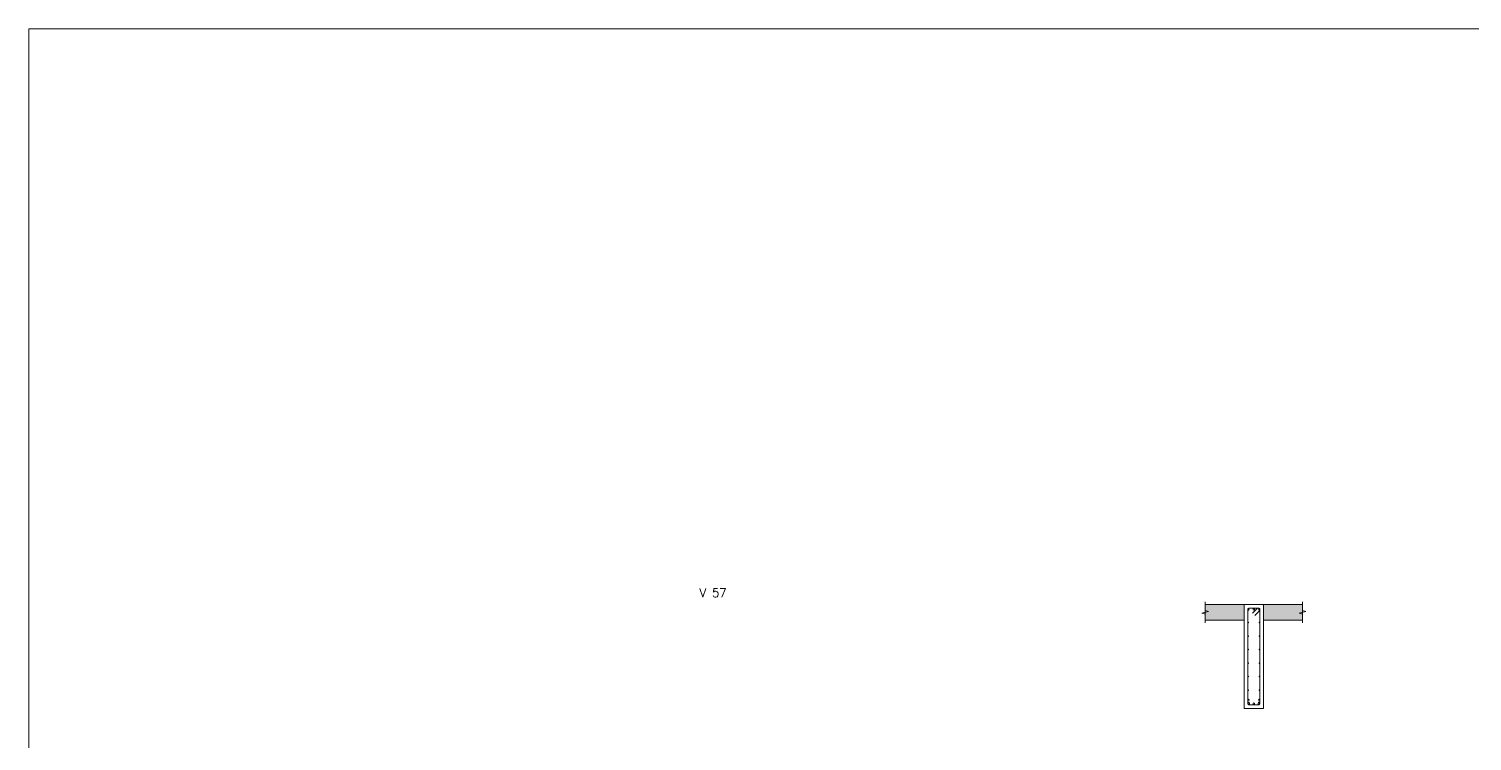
# Model space of a CAD drawing. Header units: millimetres. Extents: x 0 to 119, y 0 to 84.
# Drawn here: x 0 to 22.25, y 73.02 to 84 of the extents above; entities that cross this region are included whole.
import ezdxf
from ezdxf.enums import TextEntityAlignment as Align

# ---------------------------------------------------------------- set-up
doc = ezdxf.new("R2010")
doc.units = ezdxf.units.MM
for name, color, linetype, lineweight in [('ARM_LONGITUDINAL_Ø12_5', 51, 'Continuous', 9), ('ARM_LONGITUDINAL_Ø5', 151, 'Continuous', 9), ('ARM_LONGITUDINAL_Ø6_3', 32, 'Continuous', 9), ('ARM_LONGITUDINAL_Ø8', 32, 'Continuous', 9), ('ARM_TRANSVERSAL_Ø5', 151, 'Continuous', 9), ('ELE_REF_NOME_PORTICO', 3, 'Continuous', 9), ('QUAD_BORDA', 1, 'Continuous', 20), ('QUAD_LIMITES', 2, 'Continuous', 0), ('SEC_CONT_LAJES_CORTE', 8, 'Continuous', 9), ('SEC_CONT_VIG_CONCRETO_CORTE', 2, 'Continuous', 9)]:
    doc.layers.add(name, color=color, linetype=linetype, lineweight=lineweight)
doc.styles.add('CYPETXT', font='', dxfattribs={"height": 0.2})
doc.styles.get('CYPETXT').set_extended_font_data('romans')

msp = doc.modelspace()

# ---------------------------------------------------------------- hatches: boundary and pattern name
at = {"layer": 'SEC_CONT_LAJES_CORTE', "true_color": 0xdad7d3}
for points in [[(18.133, 75.129), (18.733, 75.129), (18.733, 74.889), (18.133, 74.889)], [(19.633, 75.129), (19.033, 75.129), (19.033, 74.889), (19.633, 74.889)]]:
    msp.add_hatch(color=254, dxfattribs=at).paths.add_polyline_path(points, flags=0)

# ---------------------------------------------------------------- linework, layer by layer
at = {"layer": 'ARM_LONGITUDINAL_Ø12_5'}
for centre in [(18.883, 75.057), (18.806, 73.602), (18.883, 73.602), (18.961, 73.602)]:
    msp.add_circle(centre, 0.0125, dxfattribs=at)
at = {"layer": 'ARM_LONGITUDINAL_Ø5'}
for centre in [(18.801, 75.048), (18.965, 75.048), (18.798, 74.853), (18.968, 74.853), (18.798, 74.644), (18.968, 74.644), (18.798, 74.436), (18.968, 74.436), (18.798, 74.227), (18.968, 74.227), (18.798, 74.019), (18.968, 74.019), (18.798, 73.81), (18.968, 73.81)]:
    msp.add_circle(centre, 0.005, dxfattribs=at)
at = {"layer": 'ARM_LONGITUDINAL_Ø6_3'}
for centre in [(18.806, 73.621), (18.961, 73.621)]:
    msp.add_circle(centre, 0.0063, dxfattribs=at)
at = {"layer": 'ARM_LONGITUDINAL_Ø8'}
for centre in [(18.801, 75.061), (18.965, 75.061), (18.801, 73.662), (18.965, 73.662)]:
    msp.add_circle(centre, 0.008, dxfattribs=at)
at = {"layer": 'ARM_TRANSVERSAL_Ø5'}
msp.add_lwpolyline([(18.9, 74.961), (18.971, 75.032), (18.974, 75.035), (18.976, 75.04), (18.978, 75.044), (18.978, 75.049), (18.978, 75.054), (18.976, 75.059), (18.974, 75.063), (18.971, 75.067), (18.967, 75.07), (18.963, 75.072), (18.958, 75.074), (18.953, 75.074), (18.813, 75.074), (18.804, 75.072), (18.796, 75.067), (18.79, 75.059), (18.788, 75.049), (18.788, 73.609), (18.79, 73.6), (18.796, 73.592), (18.804, 73.586), (18.813, 73.584), (18.953, 73.584), (18.963, 73.586), (18.971, 73.592), (18.976, 73.6), (18.978, 73.609), (18.978, 75.049), (18.978, 75.054), (18.976, 75.059), (18.974, 75.063), (18.971, 75.067), (18.967, 75.07), (18.963, 75.072), (18.958, 75.074), (18.953, 75.074), (18.949, 75.074), (18.946, 75.073), (18.942, 75.071), (18.939, 75.069), (18.936, 75.067), (18.865, 74.996)], dxfattribs=at)
at = {"layer": 'QUAD_BORDA'}
msp.add_lwpolyline([(0, 0), (118.8, 0), (118.8, 84), (0, 84), (0, 0)], close=True, dxfattribs=at)
at = {"layer": 'QUAD_LIMITES'}
msp.add_lwpolyline([(0, 0), (118.8, 0), (118.8, 84), (0, 84), (0, 0)], close=True, dxfattribs=at)
at = {"layer": 'SEC_CONT_LAJES_CORTE'}
for points in [[(18.133, 75.169), (18.133, 75.039), (18.183, 75.024), (18.083, 74.994), (18.133, 74.979), (18.133, 74.849)], [(18.133, 75.129), (18.733, 75.129), (18.733, 74.889), (18.133, 74.889)], [(19.633, 75.129), (19.033, 75.129), (19.033, 74.889), (19.633, 74.889)], [(19.633, 75.169), (19.633, 75.039), (19.683, 75.024), (19.583, 74.994), (19.633, 74.979), (19.633, 74.849)]]:
    msp.add_lwpolyline(points, dxfattribs=at)
at = {"layer": 'SEC_CONT_LAJES_CORTE', "color": 254, "true_color": 0xdad7d3}
for points in [[(18.133, 75.129), (18.733, 75.129), (18.733, 74.889), (18.133, 74.889)], [(19.633, 75.129), (19.033, 75.129), (19.033, 74.889), (19.633, 74.889)]]:
    msp.add_lwpolyline(points, close=True, dxfattribs=at)
at = {"layer": 'SEC_CONT_VIG_CONCRETO_CORTE'}
msp.add_lwpolyline([(19.033, 75.129), (18.733, 75.129), (18.733, 73.529), (19.033, 73.529), (19.033, 75.129)], close=True, dxfattribs=at)

# ---------------------------------------------------------------- texts
at = {"layer": 'ELE_REF_NOME_PORTICO', "style": 'CYPETXT', "width": 0.816032}
msp.add_text('V 57', height=0.1333, dxfattribs=at).set_placement((10.34, 75.244), (10.754, 75.244), align=Align.FIT)

doc.saveas('drawing.dxf')
